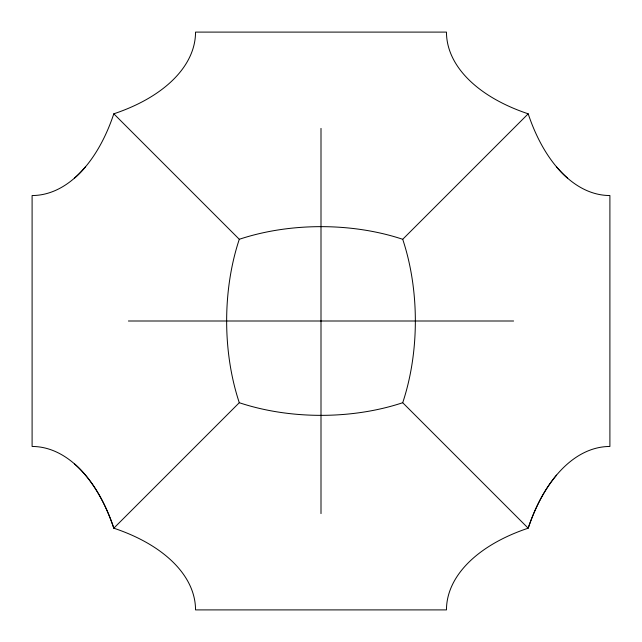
<?xml version="1.0" encoding="UTF-8"?>
<svg xmlns="http://www.w3.org/2000/svg" width="642" height="642" viewBox="0 0 642 642"><rect width="100%" height="100%" fill="white"/><g stroke="black" fill="none" stroke-linecap="round" stroke-linejoin="round"><path stroke-width="0.96" d="M74.641 464.022A163.429 94.358 90 0 1 113.811 528.189A163.429 94.35 -90 0 0 32.1 446.471L32.1 195.529A163.429 94.35 -90 0 0 113.811 113.811L239.289 239.289A163.429 94.35 -90 0 0 239.289 402.711L113.811 528.189A163.429 94.35 0 0 1 195.529 609.9L446.471 609.9A163.429 94.35 0 0 1 528.189 528.189A163.429 94.35 90 0 1 567.359 464.022A163.429 94.35 -90 0 1 609.9 446.471L609.9 195.529A163.429 94.35 -90 0 1 556.542 166.88M239.289 239.289A163.429 94.35 0 0 1 402.711 239.289L528.189 113.811A163.429 94.35 0 0 1 446.471 32.1L195.529 32.1A163.429 94.35 0 0 1 113.811 113.811M128.4 321L513.6 321M402.711 239.289A163.429 94.35 -90 0 1 402.711 402.711L528.189 528.189A163.429 94.35 -90 0 1 556.542 475.12M321 128.4L321 513.6M402.711 402.711A163.429 94.35 0 0 1 239.289 402.711M567.359 177.978A163.429 94.358 90 0 1 528.189 113.811M85.458 166.88A163.429 94.358 90 0 1 74.641 177.978"/></g></svg>
